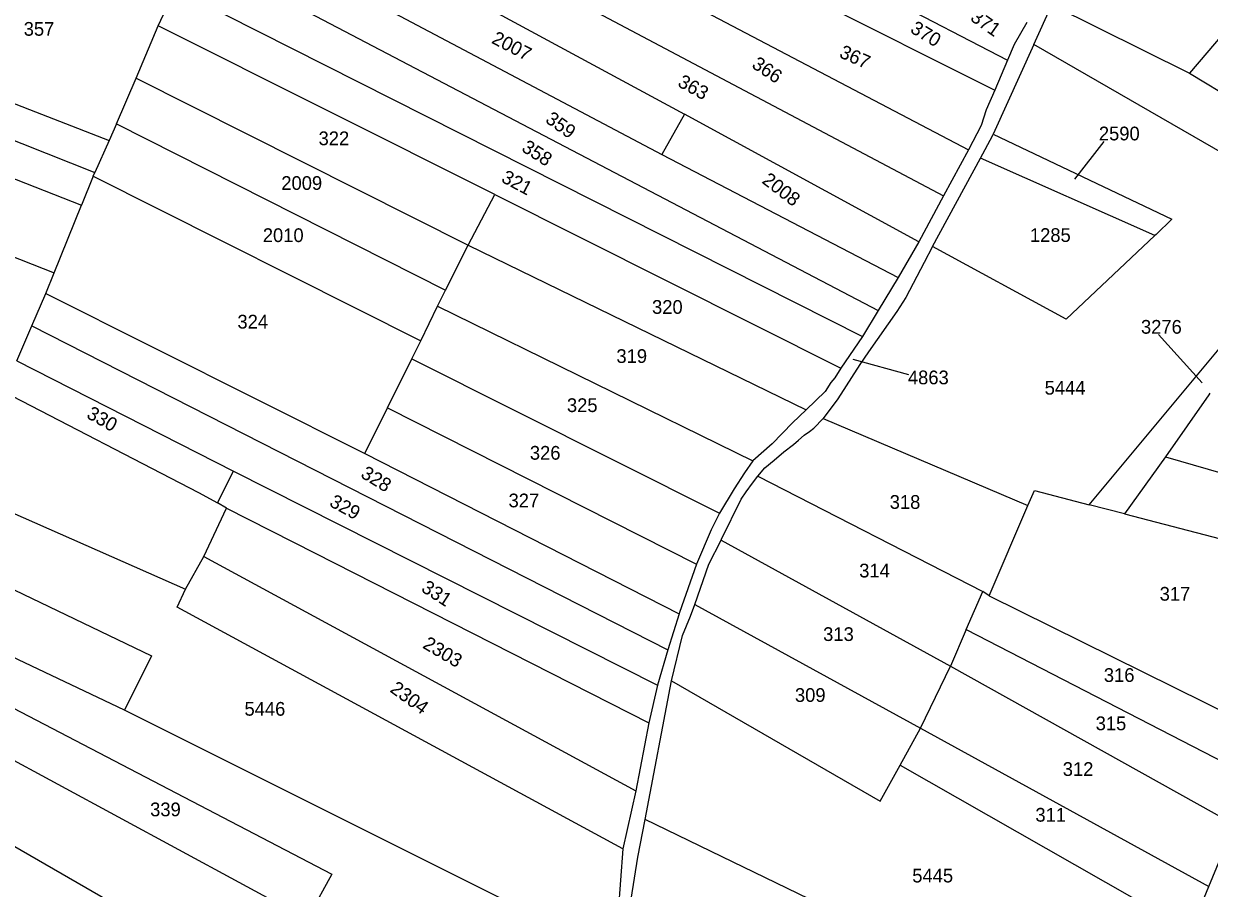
# Model space of a CAD drawing. Extents: x 191922 to 199923, y 328959 to 333350.
# Drawn here: x 198057.1 to 198290.3, y 330880.3 to 331050.3 of the extents above; entities that cross this region are included whole.
import ezdxf

# ---------------------------------------------------------------- set-up
doc = ezdxf.new("R2010")
doc.units = 0
for name, color, linetype in [('bouwvlak', 7, 'Continuous'), ('enkelbestemming', 7, 'Continuous'), ('Level 6', 7, 'Continuous')]:
    doc.layers.add(name, color=color, linetype=linetype)

msp = doc.modelspace()

# ---------------------------------------------------------------- linework, layer by layer
at = {"layer": 'bouwvlak'}
for p, q in [((198269.54, 331027.17), (198263.76, 331019.77)), ((198280.34, 330989.23), (198288.9, 330979.71)), ((198231.23, 330981.3), (198220.23, 330984.3))]:
    msp.add_line(p, q, dxfattribs=at)
at = {"layer": 'Level 6'}
for p, q in [((198093.86, 331062.72), (198225.16, 330993.91)), ((198110.57, 331062.74), (198182.64, 331024.65)), ((198131.34, 331062.7), (198187.05, 331032.55)), ((198153.16, 331061.43), (198238.05, 331016.5)), ((198178.03, 331059.63), (198242.92, 331025.51)), ((198083.57, 331049.92), (198086.91, 331057.11)), ((198086.91, 331057.11), (198222.12, 330988.79)), ((198208.44, 331057.18), (198248.15, 331037.27)), ((198225.06, 331056.43), (198250.64, 331043.21)), ((197986.91, 331054.4), (198071.11, 331021.08)), ((198255.77, 331046.23), (198259.36, 331054.03)), ((198259.36, 331054.03), (198286.39, 331040.59)), ((198079.21, 331039.63), (198083.57, 331049.92)), ((198149.75, 331016.76), (198083.57, 331049.92)), ((198254.42, 331050.57), (198251.89, 331046.25)), ((197984.81, 331047.37), (198068.49, 331014.65)), ((198293.24, 331048.63), (198286.39, 331040.59)), ((198024.42, 331046.66), (198073.88, 331027.35)), ((198255.77, 331046.23), (198247.81, 331028.61)), ((198251.89, 331046.25), (198250.64, 331043.21)), ((198298.91, 331021.4), (198255.77, 331046.23)), ((198250.64, 331043.21), (198248.15, 331037.27)), ((198286.39, 331040.59), (198319.37, 331020.84)), ((198075.33, 331030.64), (198079.21, 331039.63)), ((198079.21, 331039.63), (198144.54, 331006.81)), ((198248.15, 331037.27), (198246.39, 331033.43)), ((197979.19, 331034.66), (198063.11, 331001.32)), ((198246.39, 331033.43), (198245.45, 331030.33)), ((198075.33, 331030.64), (198073.88, 331027.35)), ((198075.33, 331030.64), (198140.05, 330997.91)), ((198187.05, 331032.55), (198182.64, 331024.65)), ((198233.18, 331007.42), (198187.05, 331032.55)), ((198245.45, 331030.33), (198242.92, 331025.51)), ((198245.28, 331023.89), (198247.67, 331028.29)), ((198247.67, 331028.29), (198247.81, 331028.61)), ((198247.81, 331028.61), (198282.96, 331011.93)), ((198073.88, 331027.35), (198071.11, 331021.08)), ((198182.64, 331024.65), (198229.11, 331000.45)), ((198235.86, 331006.55), (198245.28, 331023.89)), ((198242.92, 331025.51), (198238.05, 331016.5)), ((198279.61, 331008.67), (198245.28, 331023.89)), ((198070.79, 331020.36), (198068.49, 331014.65)), ((198070.79, 331020.36), (198071.11, 331021.08)), ((198070.79, 331020.36), (198135.22, 330987.95)), ((198144.54, 331006.81), (198149.75, 331016.76)), ((198149.75, 331016.76), (198217.81, 330982.57)), ((198238.05, 331016.5), (198233.18, 331007.42)), ((198063.11, 331001.32), (198068.49, 331014.65)), ((198282.96, 331011.93), (198279.84, 331008.88)), ((198233.18, 331007.42), (198229.11, 331000.45)), ((198279.61, 331008.67), (198262.18, 330992.26)), ((198279.84, 331008.88), (198279.61, 331008.67)), ((198140.05, 330997.91), (198144.54, 331006.81)), ((198144.54, 331006.81), (198211.02, 330974.41)), ((198235.86, 331006.55), (198234.23, 331003.4)), ((198262.18, 330992.26), (198235.86, 331006.55)), ((198234.23, 331003.4), (198230.6, 330996.48)), ((198266.68, 330955.71), (198306.52, 331003.57)), ((198061.48, 330997.29), (198063.11, 331001.32)), ((198229.11, 331000.45), (198225.16, 330993.91)), ((198138.48, 330994.76), (198140.05, 330997.91)), ((198058.72, 330990.91), (198061.48, 330997.29)), ((198061.48, 330997.29), (198124.21, 330965.84)), ((198230.6, 330996.48), (198228.85, 330993.77)), ((198135.22, 330987.95), (198138.48, 330994.76)), ((198138.48, 330994.76), (198200.5, 330964.39)), ((198225.16, 330993.91), (198222.12, 330988.79)), ((198228.85, 330993.77), (198223.26, 330985.83)), ((198055.76, 330984.03), (198058.72, 330990.91)), ((198058.72, 330990.91), (198183.83, 330927.16)), ((198222.12, 330988.79), (198217.81, 330982.57)), ((198133.46, 330984.42), (198135.22, 330987.95)), ((198055.76, 330984.03), (198098.38, 330962.33)), ((198128.68, 330974.82), (198133.46, 330984.42)), ((198133.46, 330984.42), (198193.98, 330954.1)), ((198223.26, 330985.83), (198221.58, 330983.31)), ((197989.4, 330983.13), (198088.9, 330939.11)), ((198217.81, 330982.57), (198216.65, 330980.66)), ((198221.58, 330983.31), (198217.26, 330976.53)), ((198215.88, 330979.8), (198214.72, 330978.02)), ((198216.65, 330980.66), (198215.88, 330979.8)), ((198053, 330978.09), (198091.49, 330958.12)), ((198214.72, 330978.02), (198211.02, 330974.41)), ((198290.19, 330977.38), (198281.7, 330965.13)), ((198290.39, 330977.66), (198290.19, 330977.38)), ((198124.21, 330965.84), (198128.68, 330974.82)), ((198128.68, 330974.82), (198189.47, 330944.02)), ((198217.26, 330976.53), (198214.37, 330972.72)), ((197984.6, 330972.81), (198082.26, 330926)), ((198211.02, 330974.41), (198208.34, 330971.84)), ((198212.52, 330970.82), (198214.37, 330972.72)), ((198214.37, 330972.72), (198254.6, 330955.59)), ((198208.34, 330971.84), (198204.32, 330967.68)), ((198210.61, 330969.42), (198211.69, 330970.15)), ((198211.69, 330970.15), (198212.52, 330970.82)), ((198204.32, 330967.68), (198200.5, 330964.39)), ((198206.61, 330966.14), (198208.51, 330967.6)), ((198208.51, 330967.6), (198209.47, 330968.45)), ((198209.47, 330968.45), (198210.61, 330969.42)), ((198124.21, 330965.84), (198186.01, 330934.26)), ((198204.7, 330964.49), (198206.61, 330966.14)), ((198200.5, 330964.39), (198198.89, 330961.99)), ((198201.51, 330961.37), (198202.85, 330962.97)), ((198202.85, 330962.97), (198204.7, 330964.49)), ((198281.7, 330965.13), (198273.6, 330953.94)), ((198281.7, 330965.13), (198320.92, 330953.74)), ((198095.19, 330956.12), (198098.38, 330962.33)), ((198098.38, 330962.33), (198181.76, 330920.27)), ((198198.89, 330961.99), (198196.83, 330958.85)), ((198200.42, 330959.96), (198201.51, 330961.37)), ((198201.51, 330961.37), (198245.77, 330938.67)), ((198196.83, 330958.85), (198193.98, 330954.1)), ((198198.23, 330956.82), (198199.19, 330958.24)), ((198199.19, 330958.24), (198200.42, 330959.96)), ((198254.6, 330955.59), (198255.91, 330958.56)), ((198255.91, 330958.56), (198266.68, 330955.71)), ((198091.49, 330958.12), (198095.19, 330956.12)), ((198096.98, 330955.05), (198095.19, 330956.12)), ((198194.38, 330948.97), (198198.23, 330956.82)), ((198092.54, 330945.53), (198096.98, 330955.05)), ((198096.98, 330955.05), (198114.43, 330946.19)), ((198193.98, 330954.1), (198192.35, 330950.82)), ((198247.01, 330937.83), (198254.6, 330955.59)), ((198273.6, 330953.94), (198266.68, 330955.71)), ((198273.6, 330953.94), (198315.98, 330942.89)), ((198192.35, 330950.82), (198189.47, 330944.02)), ((198194.26, 330948.73), (198194.38, 330948.97)), ((198191.85, 330944.03), (198194.26, 330948.73)), ((198194.26, 330948.73), (198239.43, 330923.95)), ((198088.9, 330939.11), (198092.54, 330945.53)), ((198092.54, 330945.53), (198177.49, 330899.46)), ((198114.43, 330946.19), (198180.06, 330912.82)), ((198189.47, 330944.02), (198186.1, 330934.54)), ((198189.13, 330936.1), (198191.85, 330944.03)), ((198087.27, 330935.58), (198088.9, 330939.11)), ((198242.5, 330931.19), (198245.77, 330938.67)), ((198247.01, 330937.83), (198245.77, 330938.67)), ((198247.01, 330937.83), (198302.49, 330910.31)), ((198174.96, 330888.03), (198087.27, 330935.58)), ((198188.28, 330933.81), (198189.13, 330936.1)), ((198189.13, 330936.1), (198233.5, 330911.78)), ((198186.01, 330934.26), (198183.83, 330927.16)), ((198186.1, 330934.54), (198186.01, 330934.26)), ((198186.7, 330930.03), (198188.28, 330933.81)), ((198242.5, 330931.19), (198239.43, 330923.95)), ((198242.5, 330931.19), (198299.05, 330902)), ((198184.53, 330921.09), (198186.7, 330930.03)), ((198076.91, 330915.31), (198054.73, 330925.91)), ((198082.26, 330926), (198076.91, 330915.31)), ((198183.83, 330927.16), (198181.76, 330920.27)), ((198233.5, 330911.78), (198239.43, 330923.95)), ((198239.43, 330923.95), (198295.26, 330892.84)), ((198179.31, 330893.83), (198184.53, 330921.09)), ((198184.53, 330921.09), (198225.54, 330897.41)), ((198181.76, 330920.27), (198180.06, 330912.82)), ((198050.93, 330917.87), (198117.68, 330883.07)), ((198176.19, 330865.74), (198076.91, 330915.31)), ((198180.06, 330912.82), (198177.49, 330899.46)), ((198229.49, 330904.5), (198233.5, 330911.78)), ((198233.5, 330911.78), (198290.21, 330880.66)), ((198047.2, 330909.76), (198112.82, 330874.25)), ((198225.54, 330897.41), (198229.49, 330904.5)), ((198229.49, 330904.5), (198286.62, 330871.99)), ((198038.84, 330897.95), (198123.65, 330849.28)), ((198177.49, 330899.46), (198174.96, 330888.03)), ((198177.88, 330886.41), (198179.31, 330893.83)), ((198218.68, 330874.79), (198179.31, 330893.83)), ((198290.21, 330880.66), (198295.26, 330892.84)), ((198290.21, 330880.66), (198295.26, 330892.84)), ((198174.96, 330888.03), (198174.05, 330875.7)), ((198176.6, 330878.15), (198177.88, 330886.41)), ((198117.68, 330883.07), (198112.82, 330874.25)), ((198286.62, 330871.99), (198290.21, 330880.66)), ((198286.62, 330871.99), (198290.21, 330880.66))]:
    msp.add_line(p, q, dxfattribs=at)

# ---------------------------------------------------------------- texts
at = {"layer": 'enkelbestemming'}
for s, rotation, p in [('371', 324.8953, (198243.11, 331051.12)), ('370', 328.9674, (198231.3, 331048.76)), ('2007', 332.6872, (198148.94, 331046.63)), ('367', 336.0259, (198217.34, 331043.82)), ('366', 325.8454, (198200.12, 331041.85)), ('363', 331.1515, (198185.55, 331038.15)), ('359', 324.529, (198159.53, 331031.09)), ('358', 327.3576, (198154.84, 331025.42)), ('321', 331.9615, (198150.86, 331019.34)), ('2008', 322.449, (198202.13, 331019.16)), ('330', 330.6891, (198069.27, 330972.92)), ('328', 328.434, (198123.2, 330961.24)), ('329', 331.2294, (198117.05, 330955.57)), ('331', 327.0919, (198135.11, 330938.82)), ('2303', 329.3804, (198135.39, 330927.67)), ('2304', 323.9094, (198128.97, 330919.06))]:
    msp.add_text(s, height=2.7, rotation=rotation, dxfattribs=at).set_placement(p)
for s, p in [('357', (198057.1, 331047.98)), ('322', (198115.1, 331026.45)), ('2590', (198268.58, 331027.4)), ('2009', (198107.77, 331017.66)), ('2010', (198104.13, 331007.4)), ('1285', (198255.02, 331007.42)), ('320', (198180.69, 330993.28)), ('324', (198099.14, 330990.39)), ('3276', (198276.86, 330989.37)), ('319', (198173.69, 330983.62)), ('4863', (198231.02, 330979.42)), ('5444', (198257.92, 330977.39)), ('325', (198163.95, 330973.96)), ('326', (198156.66, 330964.59)), ('327', (198152.47, 330955.22)), ('318', (198227.44, 330954.92)), ('314', (198221.44, 330941.43)), ('317', (198280.54, 330936.86)), ('313', (198214.35, 330928.93)), ('316', (198269.56, 330920.88)), ('309', (198208.8, 330916.95)), ('5446', (198100.53, 330914.23)), ('315', (198267.95, 330911.38)), ('312', (198261.48, 330902.39)), ('339', (198081.97, 330894.45)), ('311', (198256.1, 330893.39)), ('5445', (198231.88, 330881.43))]:
    msp.add_text(s, height=2.7, dxfattribs=at).set_placement(p)

doc.saveas('drawing.dxf')
